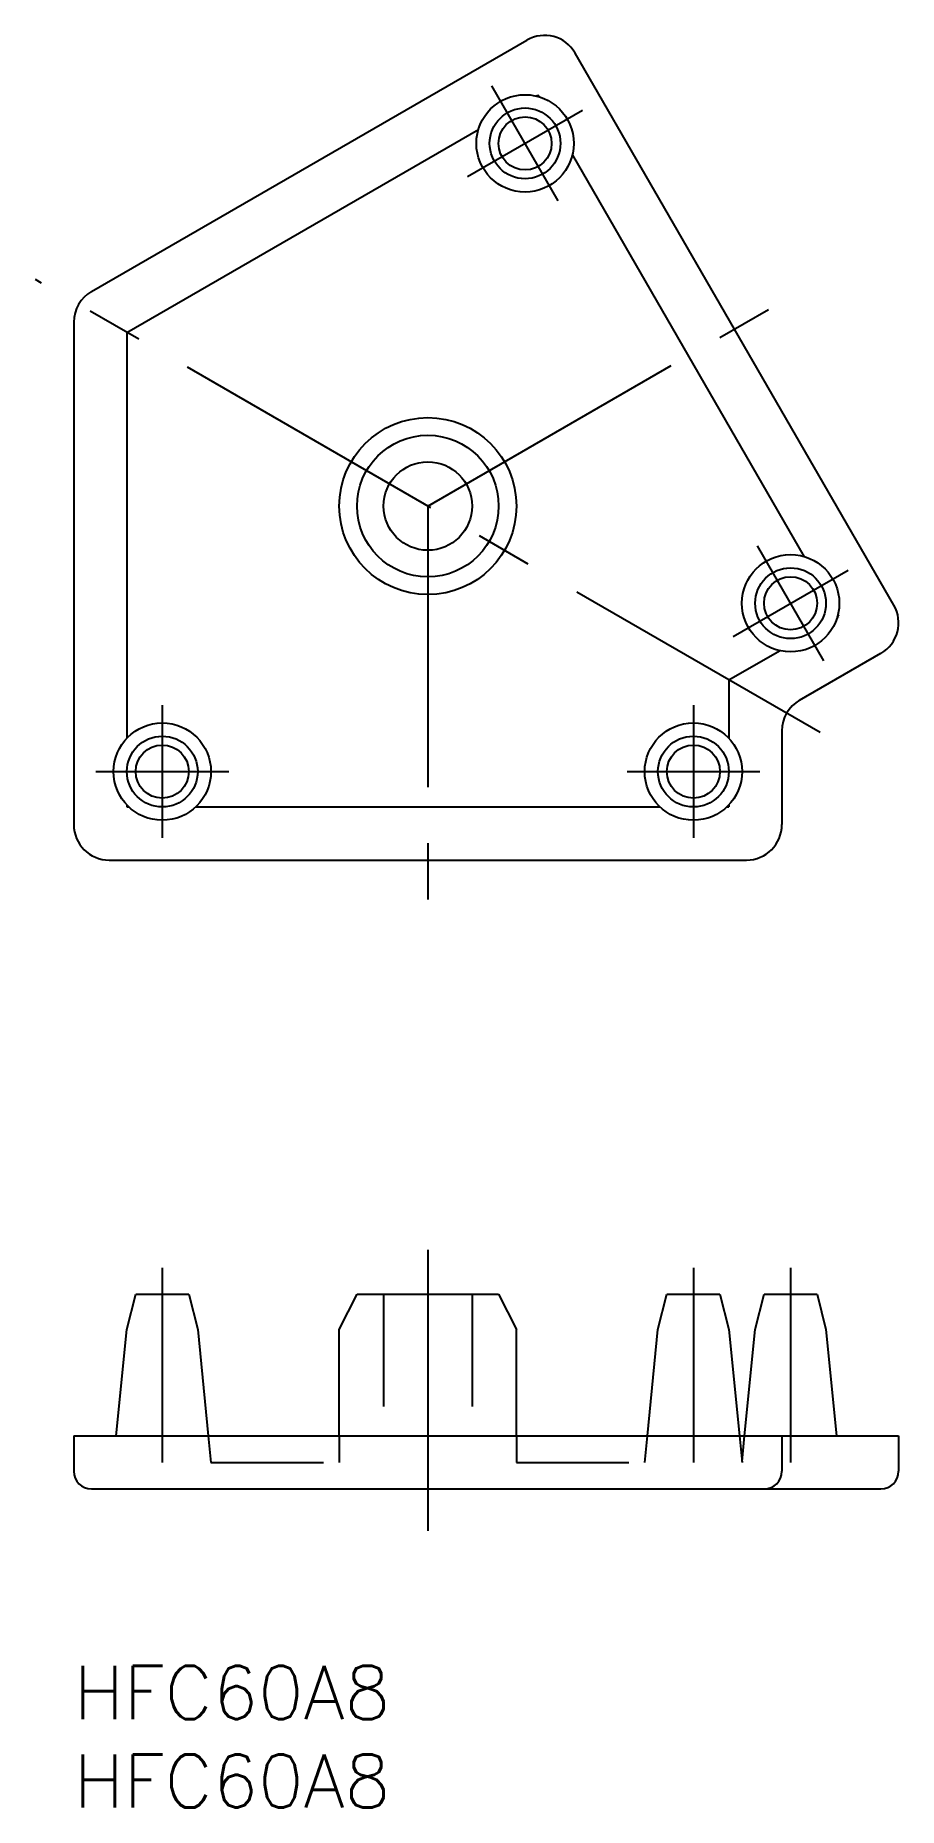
# Model space of a CAD drawing. Extents: x -2 to 47, y -8 to 92.
import ezdxf

# ---------------------------------------------------------------- set-up
doc = ezdxf.new("R2010")
doc.units = 0
doc.header["$LTSCALE"] = 0.5
doc.linetypes.add('CENTER', pattern=[50.8, 31.75, -6.35, 6.35, -6.35])
doc.linetypes.add('DASHED', pattern=[19.05, 12.7, -6.35])
for name, color, linetype in [('MSM_CENTER', 1, 'CENTER'), ('MSM_CONTINUOUS', 7, 'CONTINUOUS'), ('MSM_DASHED', 4, 'DASHED'), ('MSM_PART_NUMBER', 7, 'CONTINUOUS')]:
    doc.layers.add(name, color=color, linetype=linetype)
doc.styles.get("Standard").update_dxf_attribs({"font": 'txt.shx', "height": 3, "bigfont": 'bigfont.shx'})

# ---------------------------------------------------------------- blocks, each defined once
blk = doc.blocks.new('*U2')
at = {"layer": 'MSM_PART_NUMBER'}
blk.add_text('HFC60A8', height=3, dxfattribs=at).set_placement((0, -3))
blk = doc.blocks.new('*U3')
at = {"layer": 'MSM_PART_NUMBER'}
blk.add_text('HFC60A8', height=3, dxfattribs=at).set_placement((0, -8))

msp = doc.modelspace()

# ---------------------------------------------------------------- linework, layer by layer
at = {"layer": 'MSM_CENTER'}
for p, q in [((27.37, 82.77), (23.62, 89.27)), ((22.24, 84.14), (28.74, 87.89)), ((42.17, 52.73), (-2.17, 78.33)), ((20, 65.53), (39.49, 76.78)), ((20, 65.53), (20, 43.03)), ((42.37, 56.79), (38.62, 63.29)), ((37.24, 58.16), (43.74, 61.91)), ((5, 54.28), (5, 46.78)), ((35, 54.28), (35, 46.78)), ((1.25, 50.53), (8.75, 50.53)), ((31.25, 50.53), (38.75, 50.53)), ((20, 23.5), (20, 7.5)), ((5, 22.5), (5, 11.5)), ((35, 22.5), (35, 11.5)), ((40.49, 22.5), (40.49, 11.5))]:
    msp.add_line(p, q, dxfattribs=at)
at = {"layer": 'MSM_CONTINUOUS'}
for p, q in [((1, 77.65), (25.59, 91.85)), ((46.32, 59.94), (28.32, 91.12)), ((26.12, 88.7), (26.22, 88.75)), ((26.28, 88.65), (26.22, 88.75)), ((3, 75.34), (22.86, 86.81)), ((41.28, 62.67), (28.17, 85.39)), ((0, 75.92), (0, 47.53)), ((3, 75.34), (3, 52.42)), ((43.12, 59.25), (43.22, 59.31)), ((43.22, 59.31), (43.17, 59.4)), ((37, 55.71), (39.86, 57.36)), ((41, 54.56), (45.59, 57.21)), ((37, 55.71), (37, 52.42)), ((40, 52.83), (40, 47.53)), ((3, 48.64), (3, 48.53)), ((3, 48.53), (3.11, 48.53)), ((6.89, 48.53), (33.11, 48.53)), ((36.89, 48.53), (37, 48.53)), ((37, 48.64), (37, 48.53)), ((2, 45.53), (38, 45.53)), ((3, 19), (3.5, 21)), ((3.5, 21), (6.5, 21)), ((6.5, 21), (7, 19)), ((15, 19), (16, 21)), ((16, 21), (24, 21)), ((24, 21), (25, 19)), ((33, 19), (33.5, 21)), ((33.5, 21), (36.5, 21)), ((36.5, 21), (37, 19)), ((38.49, 19), (38.99, 21)), ((38.99, 21), (41.99, 21)), ((41.99, 21), (42.49, 19)), ((2.4, 13), (3, 19)), ((7, 19), (7.59, 13)), ((15, 13), (15, 19)), ((25, 13), (25, 19)), ((32.4, 13), (33, 19)), ((37, 19), (37.6, 13)), ((37.89, 13), (38.49, 19)), ((42.49, 19), (43.08, 13)), ((0, 13), (0, 11)), ((0, 13), (46.59, 13)), ((40, 13), (40, 11)), ((46.59, 13), (46.59, 11)), ((1, 10), (45.59, 10))]:
    msp.add_line(p, q, dxfattribs=at)
for centre, radius in [((25.49, 86.02), 2.75), ((25.49, 86.02), 2), ((25.49, 86.02), 1.5), ((20, 65.53), 5), ((20, 65.53), 4), ((20, 65.53), 2.5), ((40.49, 60.04), 2.75), ((40.49, 60.04), 2), ((40.49, 60.04), 1.5), ((5, 50.53), 2.75), ((35, 50.53), 2.75), ((5, 50.53), 2), ((35, 50.53), 2), ((5, 50.53), 1.5), ((35, 50.53), 1.5)]:
    msp.add_circle(centre, radius, dxfattribs=at)
for centre, radius, start, end in [((26.59, 90.12), 2, 30, 120), ((2, 75.92), 2, 120, 180), ((44.59, 58.94), 2, 300, 30), ((42, 52.83), 2, 120, 180), ((2, 47.53), 2, 180, 270), ((38, 47.53), 2, 270, 0), ((1, 11), 1, 180, 270), ((39, 11), 1, 270, 0), ((45.59, 11), 1, 270, 0)]:
    msp.add_arc(centre, radius, start, end, dxfattribs=at)
at = {"layer": 'MSM_DASHED'}
for p, q in [((17.5, 21), (17.5, 13)), ((22.5, 21), (22.5, 13)), ((7.59, 13), (7.75, 11.5)), ((15, 13), (15, 11.5)), ((25, 13), (25, 11.5)), ((32.25, 11.5), (32.4, 13)), ((37.6, 13), (37.75, 11.5)), ((37.75, 11.55), (37.89, 13)), ((7.75, 11.5), (15, 11.5)), ((25, 11.5), (32.25, 11.5))]:
    msp.add_line(p, q, dxfattribs=at)

# ---------------------------------------------------------------- block references
at = {"layer": 'MSM_CONTINUOUS'}
for name in ['*U2', '*U3']:
    msp.add_blockref(name, (0, 0), dxfattribs=at)

doc.saveas('drawing.dxf')
